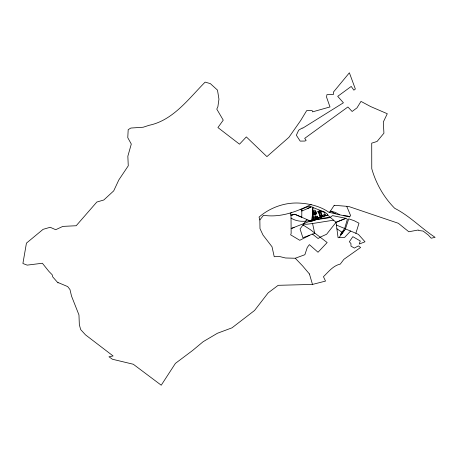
<?xml version="1.0" encoding="UTF-8"?>
<svg xmlns="http://www.w3.org/2000/svg" width="458" height="458" viewBox="0 0 458 458"><rect width="100%" height="100%" fill="white"/><g stroke="black" fill="none" stroke-linecap="round" stroke-linejoin="round"><path stroke-width="0.69" d="M309.436 273.976L312.488 284.429L325.512 281.092L323.445 276.701C328.466 271.875 333.121 265.634 340.283 264.1L343.906 259.314L360.612 247.469L358.362 245.923L354.366 248.07L350.988 246.152L350.925 243.467L349.334 241.784L352.843 236.666L360.297 240.982L359.215 244.08L365.009 241.784L358.402 234.37L350.622 231.032L344.662 237.376L338.073 237.713L336.046 222.313L327.596 215.042L312.001 220.08L312.957 207.537L324.648 212.06L327.871 214.527L327.413 215.1L312.001 220.08C305.228 221.872 297.007 222.056 291.053 218.065M330.275 217.292L332.537 215.626L345.95 218.323L336.046 222.313L326.606 234.261L320.548 236.963L318.138 238.544L312.264 233.969L299.767 240.295L290.63 234.817L291.139 233.448L291.116 228.542L309.144 221.506L311.909 221.214L311.961 220.573M312.001 220.08L312.974 207.319L311.612 206.798L301.816 211.069L301.776 217.258L294.792 214.264L291.007 215.14L291.116 228.542L294.168 227.483M355.855 233.294L358.998 223.218L354.183 220.704L348.721 218.844L345.441 228.92L350.622 231.032M345.538 228.931L341.118 234.931L340.374 234.359L344.639 228.548L347.416 219.193L345.727 218.414L336.046 222.313M339.223 237.628L342.366 232.321L344.124 230.477L340.884 234.759M309.785 235.235L302.87 237.685L300.059 228.983L302.996 224.941L310.198 229.544L327.161 242.545L318.018 252.249L309.396 244.641L307.284 247.434L304.868 254.711L295.273 258.249L285.466 257.986L279.414 256.486L274.222 256.726L272.029 246.776L263.012 235.057L259.984 228.628L259.852 219.92L259.051 217.086C270.449 207.251 285.872 201.875 300.906 203.192C310.873 203.947 321.276 206.69 329.411 212.638L330.458 211.041L335.863 213.995L349.603 216.903L350.593 215.512L346.826 206.569M334.225 205.27L329.892 211.911L330.327 212.644L335.273 213.651M302.996 224.941L306.871 219.456M259.846 219.932L263.482 215.283C280.336 217.888 296.458 211.791 311.217 204.411M291.506 212.667L290.143 213.445L290.904 215.163L292.977 214.676M307.312 208.636L310.85 207.119L310.822 206.501L307.805 206.776L301.822 209.025L301.816 211.069L301.816 209.518L300.299 209.581L300.253 209.283M311.909 221.214L315.745 219.783L309.889 220.779L294.792 214.264L291.013 215.449M312.545 234.187L314.726 233.374L312.562 223.515L306.826 224.248L304.055 224.174L303.608 224.557L303.688 225.296M309.144 221.506L312.917 220.252L330.516 217.498L322.924 218.105L313.907 220.092M313.358 211.716L315.385 211.058M313.713 212.712L315.739 212.06M314.068 213.709L316.094 213.056M318.522 212.272L320.548 211.613M312.837 214.745L316.312 213.628M322.426 211.648L319.552 212.581L319.083 211.275M318.882 213.268L320.903 212.609M319.237 214.264L321.264 213.611M319.592 215.26L321.619 214.607M313.409 218.123L317.451 216.817M325.123 214.338L320.692 215.77L321.029 216.72M315.493 217.699L317.52 217.04M319.947 216.256L321.974 215.604M312.562 223.515L333.601 220.172M312.488 284.418L278.183 285.317L268.153 292.862L254.551 310.484L232 327.831L217.418 333.264L203.152 341.697L192.606 350.485L175.42 363.371L161.239 385.207L133.301 364.247L112.456 359.255L108.975 356.776L113.103 355.963L85.469 334.832L80.671 329.56L79.343 324.745L78.959 314.932L71.517 296.08L69.977 289.542L67.704 286.594L58.097 282.546L58.052 282.952L52.767 276.941L52.183 274.754L48.846 271.342L42.371 263.241L27.171 265.125L22.9 263.505L26.438 243.129L43.098 229.332L50.203 227.282L55.704 229.716L62.838 226.395L76.188 225.737L96.821 202.041L103.829 199.98L113.71 190.866L118.84 179.908L128.269 165.825L127.845 156.218L131.297 144.064L127.771 137.675L128.194 129.648L130.851 128.045L143.142 127.238L149.142 125.292C173.279 120.265 188.719 98.596 205.138 82.119L210.342 83.614L217.493 90.112L218.947 99.18L217.888 106.685L216.783 109.124L223.246 120.139L217.922 127.564L239.505 144.184L246.335 136.913L266.911 156.625L288.912 137.331L300.706 120.483L306.683 110.613L312.241 110.647L312.556 111.861L329.995 106.943L326.565 97.182L326.897 94.674L333.55 94.365L333.372 92.167L349.38 72.793L355.368 89.047L353.879 90.157L351.212 86.442L337.712 96.34L343.414 102.787L302.543 128.28L302.303 127.971L298.656 130.198L296.355 135.253L300.185 141.104L305.011 141.047L306.156 140.348L304.696 138.362L347.897 106.977L352.133 111.483L357.005 107.848L360.984 101.395L370.591 106.537L387.285 113.733L383.312 122.017L383.924 133.192L377.083 141.448L371.719 143.154L371.764 168.704C375.966 183.538 383.827 197.358 394.716 208.316C409.589 215.85 421.2 228.221 435.1 237.336L431.173 238.206L428.362 235.097L423.129 231.05L418.44 230.5L418.32 229.99L408.794 231.759L398.363 223.286L348.687 206.478L334.225 205.281M343.781 215.655L347.57 215.981L349.78 216.84M331.105 211.195L335.376 212.403L339.733 214.796M336.344 225.05L344.427 228.405M336.836 228.754L342.298 232.441M295.273 258.238L302.606 265.909L309.436 273.987M314.829 214.573L315.539 216.571M314.423 214.705L313.003 210.72L315.024 210.062L316.449 214.052L312.803 215.231L313.512 217.224L317.159 216.044L317.875 218.037L315.848 218.695L315.138 216.697M312.951 213.256L312.728 216.21L313.747 219.073L325.461 215.289L324.441 212.426L320.382 210.857L312.951 213.256M320.194 210.617L318.167 211.27L320.302 217.252L322.329 216.6L320.194 210.617"/></g></svg>
